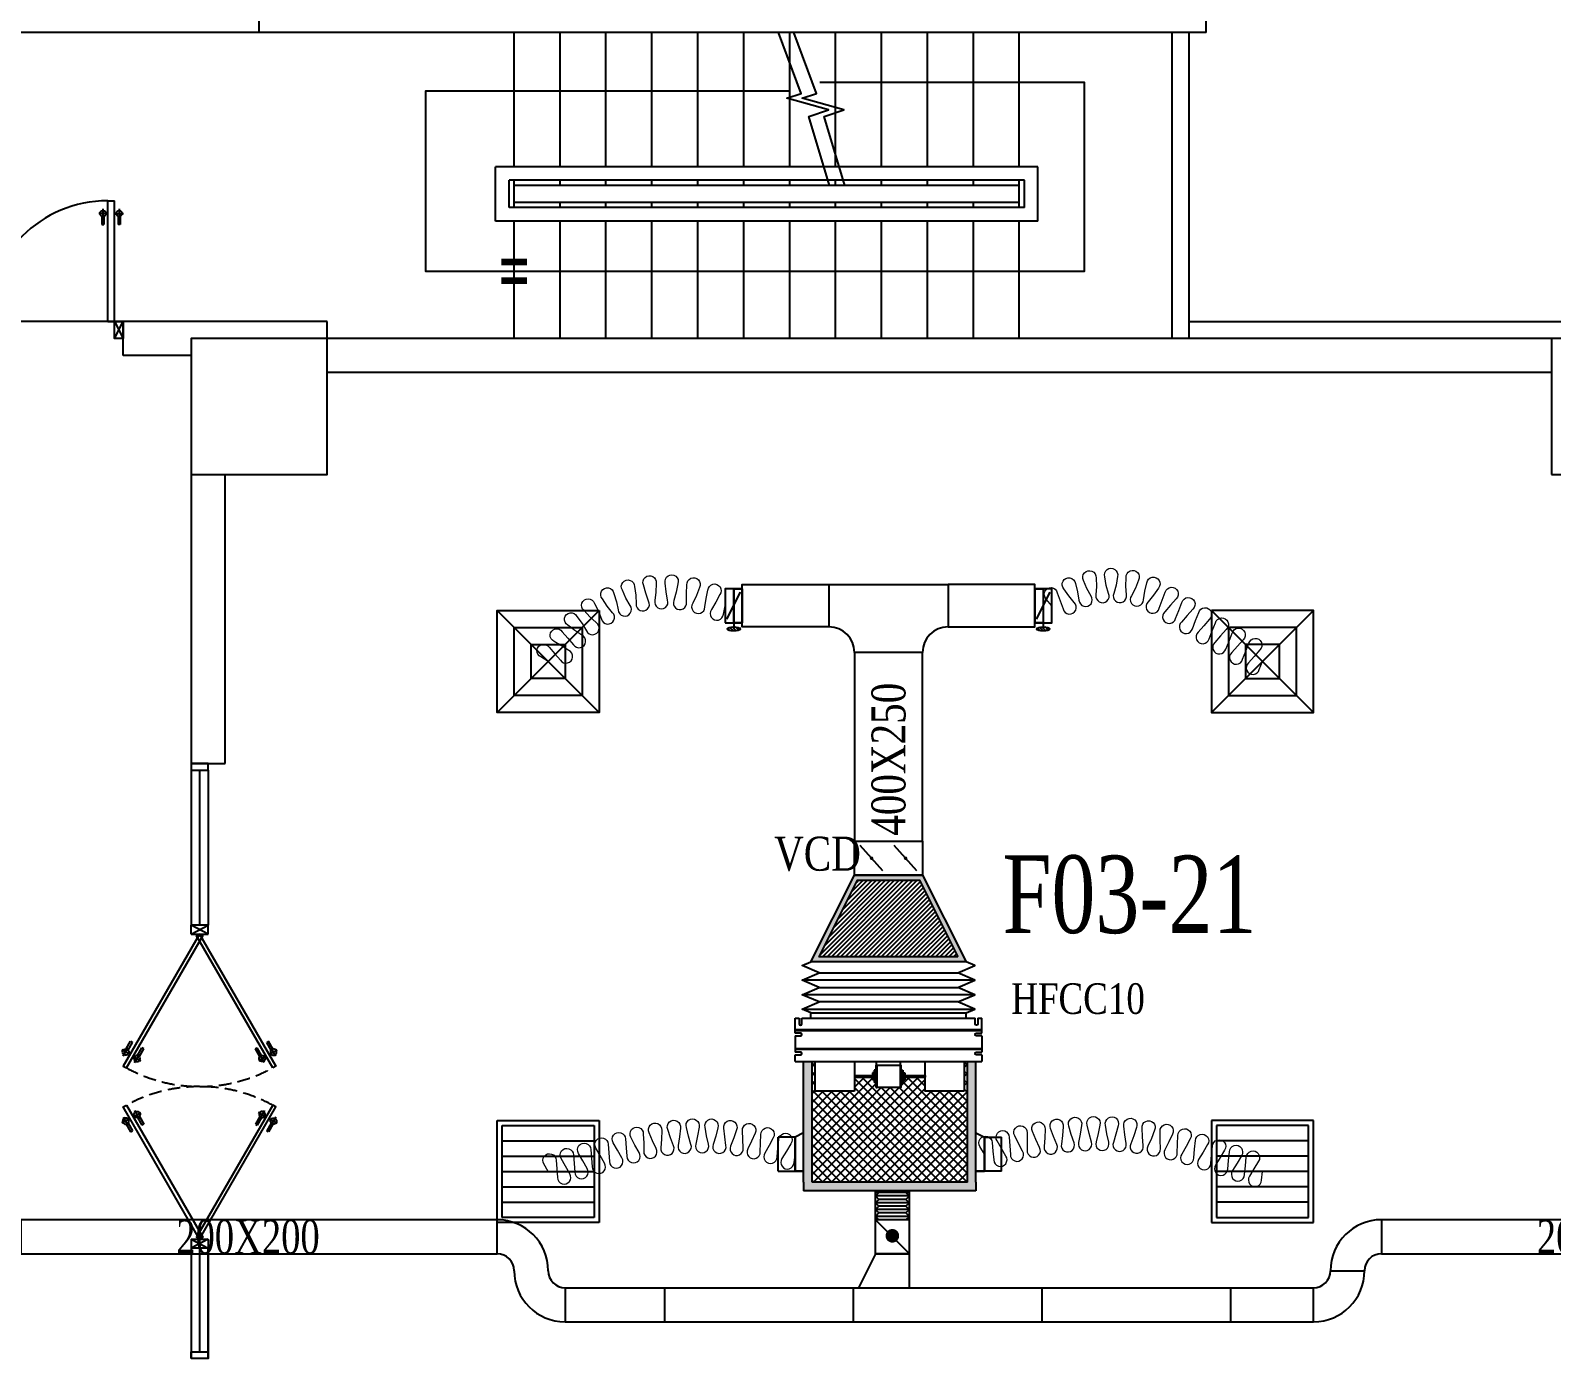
# Model space of a CAD drawing. Header units: metres. Extents: x 352651 to 1421851, y -87441 to -24441.
# Drawn here: x 558133 to 567077, y -40175 to -32364 of the extents above; entities that cross this region are included whole.
import ezdxf
from ezdxf.enums import TextEntityAlignment as Align

# ---------------------------------------------------------------- set-up
doc = ezdxf.new("R2010")
doc.units = ezdxf.units.M
doc.header["$LTSCALE"] = 300
doc.header["$MEASUREMENT"] = 0
doc.linetypes.add('DASHED2', pattern=[0.375, 0.25, -0.125])
for name, color, linetype in [('bat noi mem', 4, 'CONTINUOUS'), ('CUA', 8, 'CONTINUOUS'), ('CUAGIO', 2, 'CONTINUOUS'), ('HATCH', 145, 'CONTINUOUS'), ('KHUAT', 8, 'DASHED2'), ('KICH-THUOC', 9, 'CONTINUOUS'), ('KT', 1, 'CONTINUOUS'), ('THAY', 9, 'CONTINUOUS'), ('thiet bi', 11, 'CONTINUOUS'), ('TUONG', 7, 'CONTINUOUS'), ('vach', 6, 'CONTINUOUS')]:
    doc.layers.add(name, color=color, linetype=linetype)
doc.layers.add('noi mem', color=5, linetype='BATTING', lineweight=0)
doc.styles.add('PHU', font='vntimeh.shx', dxfattribs={"width": 0.8})
doc.styles.add('ROMANS', font='romans.shx', dxfattribs={"width": 0.75, "bigfont": 'romancvn.shx'})
doc.styles.add('VNCC-RMD', font='vntimeh.shx', dxfattribs={"width": 0.75, "height": 300, "bigfont": 'vns.shx'})
doc.linetypes.add('BATTING', pattern='A,0.0001,-0.1,[134,ltypeshp.shx,S=0.1,R=0,X=-0.1,Y=0],-0.2,[134,ltypeshp.shx,S=0.1,R=180,X=0.1,Y=0],-0.1', length=0.4001)

# ---------------------------------------------------------------- blocks, each defined once
blk = doc.blocks.new('c1800')
at = {"layer": 'CUA', "ltscale": 0.2}
for p, q in [((46.9, 635.3), (-2.3, 635.3)), ((22.3, 661.5), (22.3, 606.6)), ((50, 0), (50, 710)), ((90, 710), (50, 710)), ((90, 0), (90, 710)), ((93.1, 635.3), (142.3, 635.3)), ((117.7, 661.5), (117.7, 606.6)), ((1506.9, 635.3), (1457.7, 635.3)), ((1482.3, 661.5), (1482.3, 606.6)), ((1510, 0), (1510, 710)), ((1510, 710), (1550, 710)), ((1550, 0), (1550, 710)), ((1553.1, 635.3), (1602.3, 635.3)), ((1577.7, 661.5), (1577.7, 606.6)), ((16.3, 619.1), (16.3, 569.8)), ((16.3, 569.8), (28.2, 569.8)), ((28.2, 619.1), (28.2, 569.8)), ((111.8, 619.1), (111.8, 569.8)), ((123.7, 569.8), (111.8, 569.8)), ((123.7, 619.1), (123.7, 569.8)), ((1476.3, 619.1), (1476.3, 569.8)), ((1476.3, 569.8), (1488.2, 569.8)), ((1488.2, 619.1), (1488.2, 569.8)), ((1571.8, 619.1), (1571.8, 569.8)), ((1583.7, 569.8), (1571.8, 569.8)), ((1583.7, 619.1), (1583.7, 569.8)), ((50, 0), (0, -100)), ((50, -100), (0, 0)), ((50, -100), (50, 0)), ((90, 0), (50, 0)), ((1510, 0), (1550, 0)), ((1550, -100), (1550, 0)), ((1550, -100), (1600, 0)), ((1550, 0), (1600, -100)), ((50, -100), (50, -100)), ((1550, -100), (1550, -100))]:
    blk.add_line(p, q, dxfattribs=at)
for points in [[(50, 0), (0, 0), (0, -100), (50, -100)], [(1550, 0), (1600, 0), (1600, -100), (1550, -100)]]:
    blk.add_lwpolyline(points, close=True, dxfattribs=at)
for centre in [(22.3, 635.3), (117.7, 635.3), (1482.3, 635.3), (1577.7, 635.3)]:
    blk.add_circle(centre, 17.3, dxfattribs=at)
for centre, start, end in [((90, 0), 0, 90), ((1510, 0), 90, 180)]:
    blk.add_arc(centre, 710, start, end, dxfattribs=at)
blk = doc.blocks.new('cot1')
at = {"layer": 'vach'}
blk.add_lwpolyline([(-400, -400), (400, -400), (400, 400), (-400, 400)], close=True, dxfattribs=at)
blk = doc.blocks.new('SAD')
at = {"layer": 'CUAGIO', "color": 8}
for p, q in [((-300, -300), (300, 300)), ((300, -300), (-300, 300))]:
    blk.add_line(p, q, dxfattribs=at)
at = {"layer": 'CUAGIO'}
blk.add_lwpolyline([(300, -300), (300, 300), (-300, 300), (-300, -300)], close=True, dxfattribs=at)
at = {"layer": 'CUAGIO', "color": 8}
for points in [[(200, -200), (200, 200), (-200, 200), (-200, -200)], [(100, -100), (100, 100), (-100, 100), (-100, -100)]]:
    blk.add_lwpolyline(points, close=True, dxfattribs=at)
blk = doc.blocks.new('SAG')
at = {"layer": 'CUAGIO'}
for p, q in [((-300, 300), (-300, -300)), ((300, 300), (-300, 300)), ((300, -300), (300, 300)), ((-300, -300), (300, -300))]:
    blk.add_line(p, q, dxfattribs=at)
at = {"layer": 'CUAGIO', "color": 8}
for p, q in [((-270, 270), (-270, -270)), ((270, 270), (-270, 270)), ((-180, -270), (-180, 270)), ((-90, -270), (-90, 270)), ((0, -270), (0, 270)), ((90, -270), (90, 270)), ((180, -270), (180, 270)), ((270, -270), (270, 270)), ((-270, -270), (270, -270))]:
    blk.add_line(p, q, dxfattribs=at)
blk = doc.blocks.new('1-van gio D200')
at = {"layer": 'CUAGIO'}
h = blk.add_hatch(dxfattribs=at)
h.set_pattern_fill('ANSI31', color=256, scale=100, style=0)
edge = h.paths.add_edge_path()
edge.add_ellipse((486127, -58494), major_axis=(-38.1, 0), ratio=0.310482, start_angle=0, end_angle=360, ccw=False)
for p, q in [((486167, -58437.3), (486087.1, -58277.5)), ((486127, -58257.4), (486127, -58494))]:
    blk.add_line(p, q, dxfattribs=at)
at = {"layer": 'CUAGIO', "const_width": 3}
for points in [[(486127, -58457.4), (486177, -58457.4), (486177, -58257.4), (486077, -58257.4), (486077, -58457.4), (486127, -58457.4)], [(486167, -58437.3), (486087.1, -58277.5)], [(486127, -58257.4), (486127, -58494)]]:
    blk.add_lwpolyline(points, dxfattribs=at)
at = {"layer": 'CUAGIO'}
blk.add_lwpolyline([(486177, -58457.4), (486077, -58457.4), (486077, -58257.4), (486177, -58257.4)], close=True, dxfattribs=at)
at = {"layer": 'CUAGIO', "const_width": 5.35}
blk.add_lwpolyline([(486130.7, -58357.4, -1), (486123.3, -58357.4, -1)], format="xyb", close=True, dxfattribs=at)
at = {"layer": 'CUAGIO', "extrusion": (0, 0, -1)}
blk.add_ellipse((486127, -58494), major_axis=(-38.1, 0), ratio=0.310482, start_param=-1.570796, end_param=4.712389, dxfattribs=at)

msp = doc.modelspace()

# ---------------------------------------------------------------- hatches: boundary and pattern name
at = {"layer": 'CUAGIO'}
h = msp.add_hatch(dxfattribs=at)
h.set_pattern_fill('DOTS', color=256, scale=150, style=0)
h.set_pattern_definition([(0, (-273509.999, -63000.001), (4.6875, 9.375), [0, -9.375])])
h.paths.add_polyline_path([(563586.7, -37812.4), (562770.1, -37812.4), (562996.9, -37362.4), (563359.9, -37362.4)], flags=16)
h.paths.add_polyline_path([(563635.4, -37842.4), (562721.4, -37842.4), (562978.4, -37332.4), (563378.4, -37332.4)])
h = msp.add_hatch(dxfattribs=at)
h.set_pattern_fill('ANSI31', color=256, scale=150, style=0)
h.set_pattern_definition([(45, (-273510, -63000), (-13.25825215, 13.25825215), [])])
h.paths.add_polyline_path([(563586.7, -37812.4), (562770.1, -37812.4), (562996.9, -37362.4), (563359.9, -37362.4)])
h = msp.add_hatch(dxfattribs=at)
h.set_pattern_fill('DOTS', color=2, scale=200, style=0)
h.set_pattern_definition([(0, (-9926.634, 18404.632), (6.25, 12.5), [0, -12.5])])
h.paths.add_polyline_path([(563642.4, -39137.9), (562728.8, -39137.9), (562728.8, -38427.9), (562678.8, -38427.9), (562678.8, -39137.9), (562678.8, -39187.9), (563692.4, -39187.9), (563692.4, -39137.9), (563692.4, -38427.9), (563642.4, -38427.9)])
at = {"layer": 'CUAGIO', "ltscale": 1.5}
h = msp.add_hatch(dxfattribs=at)
h.set_pattern_fill('ANSI37', color=9, scale=300, style=0)
h.set_pattern_definition([(45, (100899.966, -78.23), (-26.5165043, 26.5165043), []), (135, (100899.966, -78.23), (-26.5165043, -26.5165043), [])])
h.paths.add_polyline_path([(563642.4, -39137.9), (563642.4, -38427.9), (563623.3, -38427.9), (563623.3, -38602.9), (563393.1, -38602.9), (563393.1, -38519.9), (563273.4, -38519.9), (563273.4, -38535.6), (563262.9, -38535.6), (563262.9, -38551.3), (563253, -38551.3), (563253, -38576.3, -1), (563246.5, -38578.4), (563110.3, -38578.4, -1), (563103.8, -38576.3), (563103.8, -38551.3), (563093.9, -38551.3), (563093.9, -38535.6), (563083.4, -38535.6), (563083.4, -38519.9), (562978.1, -38519.9), (562978.1, -38602.9), (562747.9, -38602.9), (562747.9, -38427.9), (562728.8, -38427.9), (562728.8, -39137.9)])

# ---------------------------------------------------------------- linework, layer by layer
at = {"layer": 'bat noi mem'}
for p, q in [((563635.4, -37842.4), (562721.4, -37842.4)), ((562771.4, -37906.6), (563585.4, -37906.6)), ((563685.4, -37949.5), (562671.4, -37949.5)), ((562771.4, -37992.4), (563585.4, -37992.4)), ((563685.4, -38035.2), (562671.4, -38035.2)), ((563585.4, -38078.1), (562771.4, -38078.1)), ((562671.4, -38120.9), (563685.4, -38120.9)), ((563301, -39198.9), (563101, -39198.9)), ((563121, -39198.9), (563101, -39218.9)), ((563301, -39218.9), (563101, -39218.9)), ((563101, -39218.9), (563121, -39238.9)), ((563121, -39238.9), (563101, -39258.9)), ((563301, -39258.9), (563101, -39258.9)), ((563101, -39258.9), (563121, -39278.9)), ((563281, -39238.9), (563121, -39238.9)), ((563281, -39198.9), (563301, -39218.9)), ((563301, -39218.9), (563281, -39238.9)), ((563281, -39238.9), (563301, -39258.9)), ((563301, -39258.9), (563281, -39278.9)), ((563121, -39278.9), (563101, -39298.9)), ((563301, -39298.9), (563101, -39298.9)), ((563101, -39298.9), (563121, -39318.9)), ((563121, -39318.9), (563101, -39338.9)), ((563301, -39338.9), (563101, -39338.9)), ((563101, -39338.9), (563121, -39358.9)), ((563281, -39278.9), (563121, -39278.9)), ((563281, -39318.9), (563121, -39318.9)), ((563281, -39278.9), (563301, -39298.9)), ((563301, -39298.9), (563281, -39318.9)), ((563281, -39318.9), (563301, -39338.9)), ((563301, -39338.9), (563281, -39358.9)), ((563281, -39358.9), (563121, -39358.9))]:
    msp.add_line(p, q, dxfattribs=at)
for points in [[(562721.4, -38142.4), (562671.4, -38120.9), (562771.4, -38078.1), (562671.4, -38035.2), (562771.4, -37992.4), (562671.4, -37949.5), (562771.4, -37906.6), (562671.4, -37863.8), (562721.4, -37842.4)], [(563635.4, -38142.4), (563685.4, -38120.9), (563585.4, -38078.1), (563685.4, -38035.2), (563585.4, -37992.4), (563685.4, -37949.5), (563585.4, -37906.6), (563685.4, -37863.8), (563635.4, -37842.4)]]:
    msp.add_lwpolyline(points, dxfattribs=at)
at = {"layer": 'CUA', "linetype": 'Continuous'}
for p, q in [((559077.2, -36715.5), (559077.2, -37625.5)), ((559127.2, -36715.5), (559127.2, -37625.5)), ((559177.2, -36715.5), (559177.2, -37625.5)), ((559077.2, -39525.5), (559077.2, -40175.5)), ((559127.2, -39525.5), (559127.2, -40135.5)), ((559177.2, -40175.5), (559177.2, -39525.5)), ((559177.2, -39525.5), (559177.2, -40175.5))]:
    msp.add_line(p, q, dxfattribs=at)
at = {"layer": 'CUA'}
for p, q in [((559177.2, -37625.5), (559077.7, -37625.5)), ((559077.7, -37678.3), (559177.2, -37625.5)), ((559177.2, -37678.3), (559077.7, -37625.5)), ((559077.7, -37678.3), (559077.7, -37625.5)), ((559177.2, -37678.3), (559177.2, -37625.5)), ((559077.7, -37678.3), (559177.2, -37678.3)), ((558715.4, -38385.4), (558670.5, -38359.4)), ((558679.1, -38396.3), (558708.1, -38346.1)), ((558696.1, -38354.4), (558722.1, -38309.4)), ((558706.9, -38360.7), (558732.9, -38315.6)), ((558722.1, -38309.4), (558732.9, -38315.6)), ((558762.7, -38392.9), (558788.7, -38347.9)), ((558773.5, -38399.1), (558799.5, -38354.1)), ((558799.5, -38354.1), (558788.7, -38347.9)), ((559455.4, -38354.1), (559466.2, -38347.9)), ((559481.4, -38399.1), (559455.4, -38354.1)), ((559492.2, -38392.9), (559466.2, -38347.9)), ((559532.9, -38309.4), (559522.1, -38315.6)), ((559548.1, -38360.7), (559522.1, -38315.6)), ((559558.9, -38354.4), (559532.9, -38309.4)), ((559539.5, -38385.4), (559584.5, -38359.4)), ((559575.8, -38396.3), (559546.9, -38346.1)), ((558737, -38397.9), (558782, -38423.8)), ((558745.7, -38434.8), (558774.7, -38384.6)), ((559517.9, -38397.9), (559473, -38423.8)), ((559509.2, -38434.8), (559480.2, -38384.6)), ((558737, -38753.1), (558782, -38727.2)), ((558745.7, -38716.2), (558774.7, -38766.4)), ((559517.9, -38753.1), (559473, -38727.2)), ((559509.2, -38716.2), (559480.2, -38766.4)), ((558715.4, -38765.6), (558670.5, -38791.6)), ((558679.1, -38754.7), (558708.1, -38804.9)), ((558696.1, -38796.6), (558722.1, -38841.6)), ((558706.9, -38790.3), (558732.9, -38835.4)), ((558762.7, -38758.1), (558788.7, -38803.1)), ((558773.5, -38751.9), (558799.5, -38796.9)), ((558799.5, -38796.9), (558788.7, -38803.1)), ((559481.4, -38751.9), (559455.4, -38796.9)), ((559455.4, -38796.9), (559466.2, -38803.1)), ((559492.2, -38758.1), (559466.2, -38803.1)), ((559548.1, -38790.3), (559522.1, -38835.4)), ((559558.9, -38796.6), (559532.9, -38841.6)), ((559539.5, -38765.6), (559584.5, -38791.6)), ((559575.8, -38754.7), (559546.9, -38804.9)), ((558722.1, -38841.6), (558732.9, -38835.4)), ((559532.9, -38841.6), (559522.1, -38835.4)), ((559077.7, -39472.7), (559177.2, -39472.7)), ((559077.7, -39472.7), (559177.2, -39525.5)), ((559177.2, -39472.7), (559077.7, -39525.5)), ((559077.7, -39472.7), (559077.7, -39525.5)), ((559177.2, -39525.5), (559077.7, -39525.5)), ((559177.2, -39472.7), (559177.2, -39525.5))]:
    msp.add_line(p, q, dxfattribs=at)
at = {"layer": 'CUA', "linetype": 'Continuous'}
for points in [[(559077.2, -36675.5), (559077.2, -36715.5), (559177.2, -36715.5), (559177.2, -36675.5)], [(559077.2, -40175.5), (559077.2, -40135.5), (559177.2, -40135.5), (559177.2, -40175.5)]]:
    msp.add_lwpolyline(points, close=True, dxfattribs=at)
at = {"layer": 'CUA'}
for points in [[(558697.1, -38465.8), (559145.7, -37688.8), (559127.5, -37678.3), (558678.9, -38455.3)], [(559557.8, -38465.8), (559109.2, -37688.8), (559127.5, -37678.3), (559576.1, -38455.3)], [(558697.1, -38685.1), (559145.7, -39462.2), (559127.5, -39472.7), (558678.9, -38695.7)], [(559557.8, -38685.1), (559109.2, -39462.2), (559127.5, -39472.7), (559576.1, -38695.7)]]:
    msp.add_lwpolyline(points, close=True, dxfattribs=at)
for centre, major_axis in [((558692.9, -38372.4), (4.7, -17.6)), ((559495.4, -38410.9), (17.6, -4.7)), ((558759.5, -38740.1), (-17.6, 4.7)), ((559562, -38778.6), (-4.7, 17.6))]:
    msp.add_ellipse(centre, major_axis=major_axis, ratio=1, dxfattribs=at)
at = {"layer": 'CUA', "extrusion": (0, 0, -1)}
for centre, major_axis in [((559562, -38372.4), (-4.7, -17.6)), ((558759.5, -38410.9), (-17.6, -4.7)), ((559495.4, -38740.1), (17.6, 4.7)), ((558692.9, -38778.6), (4.7, 17.6))]:
    msp.add_ellipse(centre, major_axis=major_axis, ratio=1, dxfattribs=at)
at = {"layer": 'CUAGIO', "ltscale": 1.5}
msp.add_line((562828.4, -35622.4), (563528.4, -35622.4), dxfattribs=at)
at = {"layer": 'CUAGIO', "color": 2}
for p, q in [((562978.4, -36022.4), (562978.4, -37132.4)), ((563378.4, -37132.4), (563378.4, -36022.4)), ((562678.8, -39137.9), (562678.8, -39187.9)), ((563642.4, -39137.9), (562728.8, -39137.9)), ((563692.4, -39137.9), (563692.4, -39187.9))]:
    msp.add_line(p, q, dxfattribs=at)
at = {"layer": 'CUAGIO'}
for p, q in [((563378.4, -36022.4), (562978.4, -36022.4)), ((563145.3, -37306.7), (563011.4, -37158.1)), ((563345.3, -37306.7), (563211.4, -37158.1)), ((562678.8, -39137.9), (562678.8, -38427.9)), ((562728.8, -38427.9), (562728.8, -38427.9)), ((562728.8, -39137.9), (562728.8, -38427.9)), ((563642.4, -38427.9), (563642.4, -38427.9)), ((563642.4, -39137.9), (563642.4, -38427.9)), ((563692.4, -39137.9), (563692.4, -38427.9)), ((562529.1, -39072.6), (562529.1, -38872.6)), ((562628.8, -38872.6), (562529.1, -38872.6)), ((562628.8, -38872.6), (562628.8, -39072.6)), ((562628.8, -39072.6), (562628.8, -38872.6)), ((562628.8, -39072.6), (562628.8, -38872.6)), ((562628.8, -38872.6), (562628.8, -39072.6)), ((563742.4, -39072.6), (563742.4, -38872.6)), ((563742.4, -39072.6), (563742.4, -38872.6)), ((563742.4, -39072.6), (563742.4, -38872.6)), ((563742.4, -38872.6), (563742.4, -39072.6)), ((563742.4, -38872.6), (563842.1, -38872.6)), ((563842.1, -39072.6), (563842.1, -38872.6)), ((563692.4, -39187.9), (562678.8, -39187.9)), ((563101, -39558.8), (563101, -39187.9)), ((563301, -39558.8), (563301, -39187.9)), ((563301, -39358.9), (563101, -39358.9)), ((563101, -39358.9), (563301, -39558.8)), ((563301, -39758.8), (563301, -39358.9)), ((563101, -39558.8), (563001, -39758.8)), ((563101, -39558.8), (563301, -39558.8)), ((563301, -39558.8), (563101, -39558.8)), ((561277.2, -39758.8), (565677.2, -39758.8)), ((561277.2, -39758.8), (565677.2, -39758.8)), ((561277.2, -39758.8), (561277.2, -39958.8)), ((561862.2, -39958.8), (561862.2, -39758.8)), ((562972.2, -39958.8), (562972.2, -39758.8)), ((564082.2, -39958.8), (564082.2, -39758.8)), ((565192.2, -39958.8), (565192.2, -39758.8)), ((565677.2, -39958.8), (565677.2, -39758.8)), ((561277.2, -39958.8), (565677.2, -39958.8))]:
    msp.add_line(p, q, dxfattribs=at)
for points in [[(562268.4, -35647.4), (562318.4, -35647.4), (562318.4, -35847.4), (562268.4, -35847.4)], [(562828.4, -35872.4), (562318.4, -35872.4), (562318.4, -35622.4), (562828.4, -35622.4)], [(563528.4, -35872.4), (564038.4, -35872.4), (564038.4, -35622.4), (563528.4, -35622.4)], [(564038.4, -35647.4), (564088.4, -35647.4), (564088.4, -35847.4), (564038.4, -35847.4)], [(562978.4, -37132.4), (563378.4, -37132.4), (563378.4, -37332.4), (562978.4, -37332.4)], [(563635.4, -37842.4), (562721.4, -37842.4), (562978.4, -37332.4), (563378.4, -37332.4)], [(563586.7, -37812.4), (562770.1, -37812.4), (562996.9, -37362.4), (563359.9, -37362.4)], [(558077.2, -39558.8), (560877.2, -39558.8), (560877.2, -39358.8), (558077.2, -39358.8)], [(566077.2, -39558.8), (568877.2, -39558.8), (568877.2, -39358.8), (566077.2, -39358.8)]]:
    msp.add_lwpolyline(points, close=True, dxfattribs=at)
for points, const_width in [([(563073.4, -37232.4, 1), (563083.4, -37232.4, 1)], 10), ([(563273.4, -37232.4, 1), (563283.4, -37232.4, 1)], 10), ([(563181, -39453.4, 1), (563221, -39453.4, 1)], 40)]:
    msp.add_lwpolyline(points, format="xyb", close=True, dxfattribs=dict(at, const_width=const_width))
for points in [[(562678.8, -38847.3), (562628.8, -38872.6)], [(563692.4, -38847.3), (563742.4, -38872.6)], [(562529.1, -39072.6), (562628.8, -39072.6)], [(562628.8, -39072.6), (562678.8, -39072.6)], [(562678.8, -39072.6), (562628.8, -39072.6)], [(562678.8, -39072.6), (562628.8, -39072.6)], [(563742.4, -39072.6), (563692.4, -39072.6)], [(563692.4, -39072.6), (563742.4, -39072.6)], [(563692.4, -39072.6), (563742.4, -39072.6)], [(563842.1, -39072.6), (563742.4, -39072.6)]]:
    msp.add_lwpolyline(points, dxfattribs=at)
for centre, radius, start, end in [((562828.4, -36022.4), 150, 0, 90), ((563528.4, -36022.4), 150, 90, 180), ((560877.2, -39658.8), 300, 0, 90), ((566077.2, -39658.8), 300, 90, 180), ((560877.2, -39658.8), 100, 0, 90), ((566077.2, -39658.8), 100, 90, 180), ((561277.2, -39658.8), 300, 180, 270), ((561277.2, -39658.8), 100, 180, 270), ((565677.2, -39658.8), 100, 270, 0), ((565677.2, -39658.8), 300, 270, 0)]:
    msp.add_arc(centre, radius, start, end, dxfattribs=at)
at = {"layer": 'HATCH'}
msp.add_lwpolyline([(562597.2, -32720.5), (560456.3, -32720.5), (560456.3, -33780.5), (560977.2, -33780.5), (564331.7, -33780.5), (564331.7, -32670.5), (562867.2, -32670.5), (562773.8, -32670.5)], dxfattribs=at)
at = {"layer": 'HATCH', "const_width": 40}
for points in [[(560902.2, -33725.5), (561052.2, -33725.5)], [(560902.2, -33835.5), (561052.2, -33835.5)]]:
    msp.add_lwpolyline(points, dxfattribs=at)
at = {"layer": 'KHUAT'}
for centre, start, end in [((559127.5, -37676.2), 241.40997, 298.59003), ((559127.5, -39474.8), 61.40997, 118.59003)]:
    msp.add_arc(centre, 899.3, start, end, dxfattribs=at)
at = {"layer": 'KICH-THUOC', "ltscale": 1.5}
msp.add_line((565777.2, -39658.8), (565977.2, -39658.8), dxfattribs=at)
at = {"layer": 'noi mem', "linetype": 'ByBlock', "ltscale": 1.5}
for points in [[(561177.2, -36075.5), (561134.3, -36048.9, -1.333333), (561182.8, -35991.7), (561216.1, -36029.7), (561249.3, -36067.8, 1.333333), (561297.8, -36010.6), (561254.9, -35984), (561211.9, -35957.4, -1.333333), (561260.4, -35900.2), (561293.7, -35938.2), (561325.8, -35976.6, 1.333333), (561375.5, -35920.5), (561333.4, -35893.3), (561292.8, -35862.1, -1.333333), (561346.7, -35810), (561376.5, -35851.6), (561402.1, -35894.5, 1.333333), (561460, -35847), (561422.9, -35813.6), (561387.9, -35776.2, -1.333333), (561449.6, -35733.5), (561472.2, -35779.4), (561490.4, -35825.9, 1.333333), (561555.4, -35788.4), (561524.1, -35749.4), (561495.7, -35706.9, -1.333333), (561563.5, -35674.8), (561578.4, -35723.7), (561588.8, -35772.6, 1.333333), (561658.9, -35746.1), (561634.5, -35702.5), (561613.3, -35656, -1.333333), (561685.4, -35635.3), (561692.1, -35686), (561694.5, -35735.9, 1.333333), (561768, -35721.2), (561750.9, -35674.2), (561737.6, -35624.8, -1.333333), (561812.1, -35616.1), (561810.5, -35667.3), (561804.7, -35716.9, 1.333333), (561879.7, -35714.3), (561870.5, -35665.2), (561865.3, -35614.3, -1.333333), (561940.2, -35617.8), (561930.4, -35668), (561916.6, -35716, 1.333333), (561991, -35725.6), (561989.9, -35675.7), (561993.1, -35624.6, -1.333333), (562066.4, -35640.2), (562048.5, -35688.2), (562027.1, -35733.3, 1.333333), (562099, -35754.9), (562106, -35705.4), (562116.4, -35655.8, -1.333333), (562186.7, -35681.9), (562162.2, -35726.3), (562137.6, -35770.4, 1.333333), (562207.8, -35796.8), (562218.4, -35747.4)], [(564138.4, -35747.4), (564106, -35708.3, -1.333333), (564171, -35671), (564188.4, -35718.7), (564205.5, -35766.4, 1.333333), (564270.7, -35729.3), (564238.5, -35690.2), (564209.1, -35647.9, -1.333333), (564277, -35616.1), (564290.6, -35665.8), (564298.4, -35715.1, 1.333333), (564369.3, -35690.8), (564345.1, -35647.1), (564325.4, -35599.5, -1.333333), (564398.5, -35582.9), (564401.3, -35634.3), (564398.3, -35684.2, 1.333333), (564472.8, -35675.6), (564458.5, -35627.7), (564449.4, -35577, -1.333333), (564524.4, -35576.4), (564516.1, -35627.2), (564502.6, -35675.3, 1.333333), (564577.2, -35682.8), (564573.4, -35633), (564575.4, -35581.5, -1.333333), (564648.8, -35597), (564629.8, -35644.8), (564606.3, -35688.9, 1.333333), (564677.6, -35712.2), (564684.6, -35662.7), (564697.5, -35612.8, -1.333333), (564765.9, -35643.6), (564737.1, -35686.3), (564704.8, -35724.7, 1.333333), (564769.8, -35762.3), (564787, -35715.2), (564805.6, -35668, -1.333333), (564869.6, -35707), (564836.2, -35745.2), (564802.7, -35783.4, 1.333333), (564866.7, -35822.4), (564885.3, -35775.2), (564904, -35728, -1.333333), (564968, -35767.1), (564934.5, -35805.3), (564901.1, -35843.4, 1.333333), (564965.1, -35882.5), (564983.7, -35835.3), (565002.4, -35788.1, -1.333333), (565066.4, -35827.2), (565032.9, -35865.3), (564999.5, -35903.5, 1.333333), (565063.5, -35942.5), (565082.1, -35895.3), (565100.7, -35848.1, -1.333333), (565164.8, -35887.2), (565131.3, -35925.4), (565097.8, -35963.5, 1.333333), (565161.8, -36002.6), (565180.5, -35955.4), (565199.1, -35908.2, -1.333333), (565263.1, -35947.3), (565229.7, -35985.4), (565196.2, -36023.6, 1.333333), (565260.2, -36062.6), (565278.9, -36015.4), (565297.5, -35968.2, -1.333333), (565361.5, -36007.3), (565328.1, -36045.5), (565294.6, -36083.6, 1.333333), (565358.6, -36122.7), (565377.2, -36075.5)], [(561177.2, -39075.5), (561152.3, -39030.9, -1.333333), (561224, -39008.9), (561228.2, -39059.9), (561232.5, -39110.9, 1.333333), (561304.2, -39088.9), (561279.2, -39044.3), (561254.3, -38999.6, -1.333333), (561326, -38977.7), (561330.3, -39028.7), (561334.5, -39079.7, 1.333333), (561406.2, -39057.7), (561381.3, -39013.1), (561356.3, -38968.4, -1.333333), (561428, -38946.5), (561432.3, -38997.5), (561436.5, -39048.4, 1.333333), (561508.2, -39026.5), (561483.3, -38981.8), (561458.3, -38937.2, -1.333333), (561530, -38915.3), (561534.3, -38966.2), (561538.5, -39017.2, 1.333333), (561610.3, -38995.3), (561585.3, -38950.6), (561560.3, -38906, -1.333333), (561632, -38884), (561636.3, -38935), (561640.3, -38985.9, 1.333333), (561712.1, -38964.3), (561687.3, -38919.7), (561664, -38873.9, -1.333333), (561736.5, -38854.6), (561738.9, -38906), (561739.3, -38956.9, 1.333333), (561812.4, -38940.4), (561790.9, -38894.2), (561771.1, -38846.8, -1.333333), (561844.8, -38833.1), (561843.4, -38884.5), (561839.9, -38935.3, 1.333333), (561914.1, -38924.3), (561896.1, -38876.7), (561879.9, -38827.9, -1.333333), (561954.4, -38819.7), (561949.1, -38870.9), (561941.9, -38921.3, 1.333333), (562016.7, -38915.9), (562002.3, -38867), (561989.8, -38817.2, -1.333333), (562064.7, -38814.6), (562055.6, -38865.2), (562044.6, -38914.9, 1.333333), (562119.6, -38915.2), (562109, -38865.4), (562100.2, -38814.7, -1.333333), (562175.1, -38817.8), (562162.3, -38867.6), (562147.6, -38916.3, 1.333333), (562222.3, -38922.2), (562215.4, -38871.8), (562210.5, -38820.6, -1.333333), (562285, -38829.3), (562268.4, -38877.9), (562250.1, -38925.4, 1.333333), (562324.2, -38936.9), (562321.1, -38886.1), (562320, -38834.7, -1.333333), (562393.7, -38848.9), (562373.5, -38896.2), (562351.6, -38942.2, 1.333333), (562424.7, -38959.2), (562425.4, -38908.3), (562428.2, -38857, -1.333333), (562500.5, -38876.7), (562476.9, -38922.3), (562451.7, -38966.6, 1.333333), (562523.2, -38989), (562527.8, -38938.3), (562533.6, -38887.5, -1.333333), (562604.6, -38911.5), (562578.3, -38955.4), (562552, -38999.3, 1.333333), (562623, -39023.4), (562628.8, -38972.6)], [(563742.4, -38972.6), (563716.2, -38928.5, -1.333333), (563787.6, -38905.3), (563792.3, -38956.3), (563797.1, -39007.4, 1.333333), (563868.4, -38984.2), (563842.3, -38940.1), (563816.8, -38895.4, -1.333333), (563888.5, -38873.5), (563892.5, -38924.8), (563894.8, -38975.8, 1.333333), (563967.1, -38955.9), (563943.1, -38910.8), (563920.2, -38864.8, -1.333333), (563993.1, -38847), (563994.1, -38898.4), (563993.5, -38949.4, 1.333333), (564066.9, -38933.7), (564045.4, -38887.4), (564025.2, -38840.1, -1.333333), (564099, -38826.5), (564097, -38877.9), (564093.6, -38928.8, 1.333333), (564167.7, -38917.3), (564148.9, -38869.8), (564131.5, -38821.4, -1.333333), (564205.9, -38812.1), (564201, -38863.3), (564194.6, -38913.9, 1.333333), (564269.3, -38906.7), (564253.3, -38858.2), (564238.6, -38808.9, -1.333333), (564313.5, -38803.8), (564305.6, -38854.6), (564296.4, -38904.8, 1.333333), (564371.3, -38901.9), (564358.1, -38852.6), (564346.3, -38802.5, -1.333333), (564421.3, -38801.7), (564410.6, -38852), (564398.5, -38901.6, 1.333333), (564473.4, -38902.9), (564463.1, -38852.9), (564454.2, -38802.3, -1.333333), (564529.1, -38805.8), (564515.5, -38855.4), (564500.6, -38904.2, 1.333333), (564575.4, -38909.8), (564567.9, -38859.3), (564561.9, -38808.2, -1.333333), (564636.5, -38816), (564620.1, -38864.8), (564602.4, -38912.7, 1.333333), (564676.7, -38922.6), (564672.1, -38871.7), (564669.1, -38820.4, -1.333333), (564743.1, -38832.4), (564724, -38880.1), (564703.5, -38926.9, 1.333333), (564777.2, -38941.1), (564775.5, -38890), (564775.4, -38838.6, -1.333333), (564848.6, -38854.8), (564826.8, -38901.4), (564803.7, -38946.9, 1.333333), (564876.4, -38965.3), (564877.7, -38914.2), (564880.5, -38862.9, -1.333333), (564952.7, -38883.3), (564928.2, -38928.5), (564902.5, -38972.7, 1.333333), (564974.1, -38995.1), (564978.3, -38944.2), (564983.2, -38893.2, -1.333333), (565054.5, -38916.7), (565028.1, -38960.6), (565001.8, -39004.6, 1.333333), (565073.1, -39028.1), (565078, -38977), (565083, -38926, -1.333333), (565154.2, -38949.5), (565127.9, -38993.5), (565101.6, -39037.4, 1.333333), (565172.8, -39060.9), (565177.8, -39009.9), (565182.7, -38958.8, -1.333333), (565253.9, -38982.3), (565227.6, -39026.3), (565201.3, -39070.2, 1.333333), (565272.6, -39093.7), (565277.5, -39042.7), (565282.4, -38991.7, -1.333333), (565353.7, -39015.1), (565327.4, -39059.1), (565301.1, -39103.1, 1.333333), (565372.3, -39126.5), (565377.2, -39075.5)]]:
    msp.add_lwpolyline(points, format="xyb", dxfattribs=at)
at = {"layer": 'THAY'}
for p, q in [((559477.2, -32375.5), (556677.2, -32375.5)), ((560977.2, -33165.5), (560977.2, -32375.5)), ((561247.2, -33165.5), (561247.2, -32375.5)), ((561517.2, -33165.5), (561517.2, -32375.5)), ((561787.2, -33165.5), (561787.2, -32375.5)), ((562057.2, -33165.5), (562057.2, -32375.5)), ((562327.2, -33165.5), (562327.2, -32375.5)), ((562597.2, -33165.5), (562597.2, -32375.5)), ((562867.2, -33165.5), (562867.2, -32375.5)), ((563137.2, -33165.5), (563137.2, -32375.5)), ((563407.2, -33165.5), (563407.2, -32375.5)), ((563677.2, -33165.5), (563677.2, -32375.5)), ((563947.2, -33165.5), (563947.2, -32375.5)), ((564847.2, -34175.5), (564847.2, -32375.5)), ((564947.2, -34175.5), (564947.2, -32375.5)), ((564057.2, -33165.5), (560867.2, -33165.5)), ((560867.2, -33485.5), (560867.2, -33165.5)), ((564057.2, -33485.5), (564057.2, -33165.5)), ((563977.2, -33245.5), (560947.2, -33245.5)), ((560947.2, -33405.5), (560947.2, -33245.5)), ((560977.2, -33405.5), (560977.2, -33245.5)), ((561247.2, -33275.5), (561247.2, -33245.5)), ((561517.2, -33275.5), (561517.2, -33245.5)), ((561787.2, -33275.5), (561787.2, -33245.5)), ((562057.2, -33275.5), (562057.2, -33245.5)), ((562327.2, -33275.5), (562327.2, -33245.5)), ((562597.2, -33275.5), (562597.2, -33245.5)), ((562867.2, -33275.5), (562867.2, -33245.5)), ((563137.2, -33275.5), (563137.2, -33245.5)), ((563407.2, -33275.5), (563407.2, -33245.5)), ((563677.2, -33275.5), (563677.2, -33245.5)), ((563947.2, -33405.5), (563947.2, -33245.5)), ((563977.2, -33405.5), (563977.2, -33245.5)), ((563947.2, -33275.5), (560977.2, -33275.5)), ((563977.2, -33405.5), (560947.2, -33405.5)), ((563947.2, -33375.5), (560977.2, -33375.5)), ((561247.2, -33405.5), (561247.2, -33375.5)), ((561517.2, -33405.5), (561517.2, -33375.5)), ((561787.2, -33405.5), (561787.2, -33375.5)), ((562057.2, -33405.5), (562057.2, -33375.5)), ((562327.2, -33405.5), (562327.2, -33375.5)), ((562597.2, -33405.5), (562597.2, -33375.5)), ((562867.2, -33405.5), (562867.2, -33375.5)), ((563137.2, -33405.5), (563137.2, -33375.5)), ((563407.2, -33405.5), (563407.2, -33375.5)), ((563677.2, -33405.5), (563677.2, -33375.5)), ((564057.2, -33485.5), (560867.2, -33485.5)), ((560977.2, -34175.5), (560977.2, -33485.5)), ((561247.2, -34175.5), (561247.2, -33485.5)), ((561517.2, -34175.5), (561517.2, -33485.5)), ((561787.2, -34175.5), (561787.2, -33485.5)), ((562057.2, -34175.5), (562057.2, -33485.5)), ((562327.2, -34175.5), (562327.2, -33485.5)), ((562597.2, -34175.5), (562597.2, -33485.5)), ((562867.2, -34175.5), (562867.2, -33485.5)), ((563137.2, -34175.5), (563137.2, -33485.5)), ((563407.2, -34175.5), (563407.2, -33485.5)), ((563677.2, -34175.5), (563677.2, -33485.5)), ((563947.2, -34175.5), (563947.2, -33485.5)), ((558677.2, -34075.5), (557077.2, -34075.5)), ((564947.2, -34075.5), (575977.2, -34075.5))]:
    msp.add_line(p, q, dxfattribs=at)
for points in [[(562832.1, -33275.5), (562710.4, -32870.1), (562825.3, -32831.9), (562581.5, -32762), (562665.1, -32734.2), (562532.4, -32375.5)], [(562922.1, -33275.5), (562800.4, -32870.1), (562915.3, -32831.9), (562671.5, -32762), (562755.1, -32734.2), (562622.4, -32375.5)]]:
    msp.add_lwpolyline(points, dxfattribs=at)
at = {"layer": 'thiet bi'}
for p, q in [((562629.4, -38261.4), (562629.4, -38173.9)), ((562629.4, -38173.9), (562653.4, -38173.9)), ((562669.4, -38173.9), (563687.4, -38173.9)), ((562721.4, -38173.9), (562721.4, -38142.4)), ((562721.4, -38142.4), (563635.4, -38142.4)), ((563635.4, -38173.9), (563635.4, -38142.4)), ((563703.4, -38173.9), (563727.4, -38173.9)), ((563727.4, -38261.4), (563727.4, -38173.9)), ((562629.4, -38239.9), (563727.4, -38239.9)), ((562629.4, -38244.9), (563727.4, -38244.9)), ((562629.4, -38350.9), (563727.4, -38350.9)), ((562629.4, -38355.9), (563727.4, -38355.9)), ((562629.4, -38427.9), (562629.4, -38388.4)), ((562629.4, -38427.9), (563727.4, -38427.9)), ((563107.1, -38450), (563107.1, -38427.9)), ((563110.3, -38452.3), (563110.3, -38578.4)), ((563246.5, -38452.3), (563246.5, -38578.4)), ((563249.7, -38450), (563249.7, -38427.9)), ((563727.4, -38388.4), (563727.4, -38427.9)), ((562978.1, -38510.8), (563083.4, -38510.8)), ((562978.1, -38519.9), (563083.4, -38519.9)), ((563083.4, -38495.2), (563083.4, -38535.6)), ((563093.9, -38495.2), (563083.4, -38495.2)), ((563093.9, -38535.6), (563083.4, -38535.6)), ((563093.9, -38479.4), (563093.9, -38551.3)), ((563103.8, -38479.4), (563093.9, -38479.4)), ((563253, -38479.4), (563262.9, -38479.4)), ((563262.9, -38479.4), (563262.9, -38551.3)), ((563262.9, -38495.2), (563273.4, -38495.2)), ((563262.9, -38535.6), (563273.4, -38535.6)), ((563273.4, -38495.2), (563273.4, -38535.6)), ((563273.4, -38510.8), (563393.1, -38510.8)), ((563273.4, -38519.9), (563393.1, -38519.9)), ((563393.1, -38510.8), (563393.1, -38519.9)), ((563103.8, -38551.3), (563093.9, -38551.3)), ((563253, -38551.3), (563262.9, -38551.3))]:
    msp.add_line(p, q, dxfattribs=at)
for points in [[(562653.4, -38173.9), (562653.4, -38205.9, 1), (562669.4, -38205.9), (562669.4, -38173.9)], [(563703.4, -38173.9), (563703.4, -38205.9, -1), (563687.4, -38205.9), (563687.4, -38173.9)], [(562629.4, -38277.4), (562661.4, -38277.4, 1), (562661.4, -38261.4), (562629.4, -38261.4)], [(563727.4, -38277.4), (563695.4, -38277.4, -1), (563695.4, -38261.4), (563727.4, -38261.4)], [(562629.4, -38388.4), (562661.4, -38388.4, 1), (562661.4, -38372.4), (562629.4, -38372.4)], [(563727.4, -38388.4), (563695.4, -38388.4, -1), (563695.4, -38372.4), (563727.4, -38372.4)]]:
    msp.add_lwpolyline(points, format="xyb", dxfattribs=at)
for points in [[(562629.4, -38277.4), (562629.4, -38372.4)], [(563727.4, -38277.4), (563727.4, -38372.4)]]:
    msp.add_lwpolyline(points, dxfattribs=at)
for points in [[(562978.1, -38602.9), (562747.9, -38602.9), (562747.9, -38427.9), (562978.1, -38427.9)], [(563103.8, -38578.4), (563253, -38578.4), (563253, -38452.3), (563103.8, -38452.3)], [(563623.3, -38602.9), (563393.1, -38602.9), (563393.1, -38427.9), (563623.3, -38427.9)]]:
    msp.add_lwpolyline(points, close=True, dxfattribs=at)
for centre, start, end in [((563107.1, -38453.4), 18.04953, 161.95047), ((563249.7, -38453.4), 18.04953, 161.95047), ((563107.1, -38577.4), 198.04953, 341.95047), ((563249.7, -38577.4), 198.04953, 341.95047)]:
    msp.add_arc(centre, 3.41, start, end, dxfattribs=at)
at = {"layer": 'TUONG'}
for p, q in [((559477.2, -32375.5), (559477.2, -32175.5)), ((565047.2, -32375.5), (565047.2, -32175.5)), ((565047.2, -32375.5), (559477.2, -32375.5)), ((559877.2, -34075.5), (558677.2, -34075.5)), ((558677.2, -34275.5), (558677.2, -34075.5)), ((559877.2, -34175.5), (559877.2, -34075.5)), ((567077.2, -34175.5), (559877.2, -34175.5)), ((559077.2, -34275.5), (558677.2, -34275.5)), ((567077.2, -34375.5), (559877.2, -34375.5)), ((559077.2, -34975.5), (559077.2, -36675.5)), ((559277.2, -36675.5), (559277.2, -34975.5)), ((559077.2, -36675.5), (559277.2, -36675.5))]:
    msp.add_line(p, q, dxfattribs=at)

# ---------------------------------------------------------------- block references
at = {"layer": 'CUAGIO', "xscale": -1}
for p in [(1048395.4, 22610), (1050215.4, 22610)]:
    msp.add_blockref('1-van gio D200', p, dxfattribs=at)
for name, p, rotation in [('SAD', (561177.2, -36075.5), 180), ('SAG', (561177.2, -39075.5), 270)]:
    msp.add_blockref(name, p, dxfattribs=dict(at, rotation=rotation))
at = {"layer": 'CUAGIO'}
for name, p, rotation in [('SAD', (565377.2, -36075.5), 180), ('SAG', (565377.2, -39075.5), 90)]:
    msp.add_blockref(name, p, dxfattribs=dict(at, rotation=rotation))
at = {"layer": 'HATCH'}
msp.add_blockref('c1800', (557077.2, -34075.5), dxfattribs=at)
at = {"layer": 'vach'}
for p in [(559477.2, -34575.5), (567477.2, -34575.5)]:
    msp.add_blockref('cot1', p, dxfattribs=at)

# ---------------------------------------------------------------- texts
at = {"layer": 'CUAGIO', "color": 3, "style": 'VNCC-RMD', "width": 0.75}
for p in [(559412.2, -39558.8), (567412.2, -39558.8)]:
    msp.add_text('200x200', height=200, dxfattribs=at).set_placement(p, align=Align.CENTER)
at = {"layer": 'CUAGIO', "color": 2, "insert": (563078.1, -37100.2), "char_height": 200, "width": 888.608, "attachment_point": 1, "rotation": 90, "style": 'PHU'}
msp.add_mtext('400x250', dxfattribs=at)
at = {"layer": 'CUAGIO', "color": 2, "attachment_point": 1, "style": 'PHU'}
for s, insert, char_height, width in [('VCD', (562505.7, -37105.8), 200, 439.881), ('hfcc10', (563900, -37968.2), 180, 528.56)]:
    msp.add_mtext(s, dxfattribs=dict(at, insert=insert, char_height=char_height, width=width))
at = {"layer": 'KT', "ltscale": 1.5, "insert": (563849.2, -37216.5), "char_height": 456.096, "width": 2517.297, "attachment_point": 1, "style": 'ROMANS'}
msp.add_mtext('{\\fTimes New Roman|b0|i0|c0|p18;F03-21}', dxfattribs=at)

doc.saveas('drawing.dxf')
